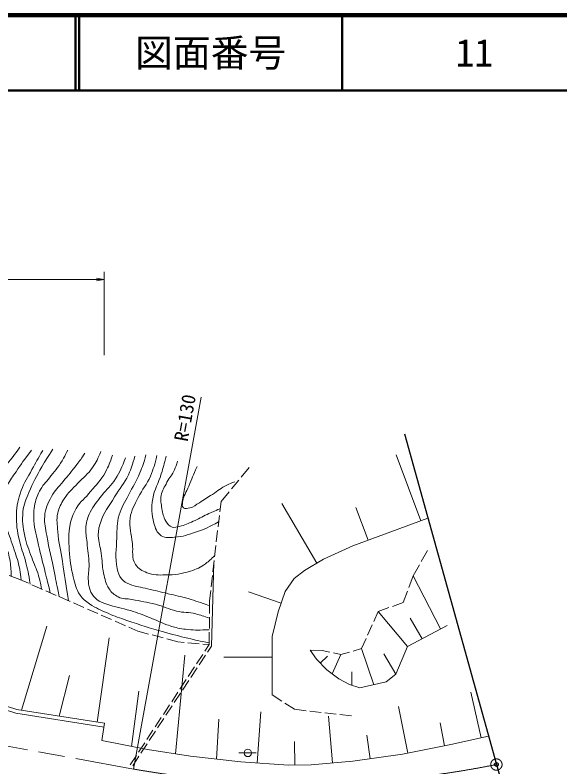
# Model space of a CAD drawing. Units: millimetres, scale not verified. Extents: x 40000 to 680000, y 20000 to 380000.
# Drawn here: x 500746 to 572820, y 280472 to 380000 of the extents above; entities that cross this region are included whole.
import ezdxf
from ezdxf.enums import TextEntityAlignment as Align

# ---------------------------------------------------------------- set-up
doc = ezdxf.new("R2010")
doc.units = ezdxf.units.MM
doc.header["$LTSCALE"] = 1000
doc.header["$PDMODE"] = 32
doc.header["$PDSIZE"] = 500
doc.linetypes.add('CHAIN', pattern=[18.5, 12, -1.5, 3.5, -1.5])
for name, color, linetype, lineweight in [('M-BMK', 2, 'CHAIN', 13), ('M-BMK-OTRS', 5, 'Continuous', 25), ('M-STR-HTXT', 7, 'Continuous', 13), ('M-TTL', 2, 'Continuous', 140), ('M-TTL-LINE', 7, 'Continuous', 50), ('M-WORK', 1, 'Continuous', 13)]:
    doc.layers.add(name, color=color, linetype=linetype, lineweight=lineweight)
doc.layers.add('M-OTRS', color=6, linetype='Continuous')
doc.layers.add('M-TTL-TXT', color=7, linetype='Continuous')
doc.styles.add('ＭＳ ゴシック', font='')
doc.styles.get('ＭＳ ゴシック').set_extended_font_data('MS Gothic')

# ---------------------------------------------------------------- blocks, each defined once
blk = doc.blocks.new('open_arrow')
at = {"color": 0, "linetype": 'Continuous', "lineweight": -2}
blk.add_lwpolyline([(7.5, 1.25), (0, 0), (7.5, -1.25)], dxfattribs=at)

msp = doc.modelspace()

# ---------------------------------------------------------------- linework, layer by layer
at = {"layer": 'M-BMK'}
msp.add_line((454181, 291519), (516401, 280196), dxfattribs=at)
msp.add_circle((564415, 280793), 750, dxfattribs=at)
msp.add_arc((538820, 408248), 130000, 260.0697, 281.35474, dxfattribs=at)
at = {"layer": 'M-BMK-OTRS'}
for p, q in [((552243, 324562), (564415, 280793)), ((564415, 280793), (576586, 237024))]:
    msp.add_line(p, q, dxfattribs=at)
at = {"layer": 'M-OTRS'}
msp.add_point((564415, 280793), dxfattribs=at)
at = {"layer": 'M-STR-HTXT'}
for p, q in [((512514, 335000), (512514, 346000)), ((401640, 345000), (512514, 345000)), ((525362, 329433), (516401, 280196))]:
    msp.add_line(p, q, dxfattribs=at)
at = {"layer": 'M-TTL'}
msp.add_line((680000, 380000), (40000, 380000), dxfattribs=at)
at = {"layer": 'M-TTL-LINE'}
for p, q in [((508747, 380000), (508747, 370000)), ((509247, 380000), (509247, 370000)), ((543997, 380000), (543997, 370000)), ((40000, 370000), (680000, 370000))]:
    msp.add_line(p, q, dxfattribs=at)
at = {"layer": 'M-WORK'}
for p, q in [((554407, 313063), (551174, 321771)), ((530652, 318833), (531721, 320125)), ((529376, 317292), (530333, 318448)), ((527988, 315615), (529058, 316907)), ((527830, 314244), (527988, 315615)), ((540664, 307453), (536030, 315353)), ((547440, 310477), (545824, 314831)), ((527600, 312258), (527772, 313748)), ((550458, 311610), (555344, 313411)), ((527370, 310271), (527542, 311761)), ((545434, 309733), (550458, 311610)), ((527140, 308284), (527313, 309774)), ((541556, 307977), (545434, 309733)), ((555312, 309145), (554480, 307672)), ((526726, 296474), (527056, 307553)), ((526910, 306297), (527083, 307787)), ((539020, 306489), (541556, 307977)), ((554234, 307237), (553402, 305764)), ((501364, 305296), (499959, 305816)), ((526681, 304311), (526853, 305801)), ((537679, 305416), (539020, 306489)), ((553402, 305764), (552820, 304229)), ((557028, 298742), (553402, 305764)), ((502529, 304785), (501364, 305296)), ((504361, 303983), (502987, 304585)), ((536484, 303685), (537679, 305416)), ((506192, 303180), (504818, 303782)), ((526465, 302443), (526623, 303814)), ((535962, 302173), (531634, 303668)), ((535557, 301002), (536484, 303685)), ((552643, 303762), (552061, 302228)), ((508024, 302377), (506650, 302979)), ((509856, 301575), (508482, 302177)), ((526456, 300805), (526465, 302443)), ((552061, 302228), (550662, 301727)), ((511688, 300772), (510314, 301374)), ((534753, 297759), (535557, 301002)), ((548793, 301057), (548197, 299734)), ((550192, 301558), (548793, 301057)), ((552674, 296424), (548793, 301057)), ((513520, 299969), (512146, 300571)), ((515352, 299167), (513978, 299769)), ((526445, 298805), (526453, 300305)), ((554581, 297440), (553012, 300158)), ((501583, 287989), (504930, 299109)), ((516975, 298456), (515810, 298966)), ((547992, 299278), (547376, 297910)), ((552674, 296424), (557910, 299212)), ((518415, 298071), (516975, 298456)), ((520347, 297556), (518898, 297942)), ((526433, 296666), (526442, 298305)), ((534777, 290028), (534753, 297759)), ((511605, 286407), (513195, 297563)), ((522271, 297042), (520830, 297427)), ((523107, 296967), (522271, 297042)), ((525099, 296787), (523605, 296922)), ((526433, 296666), (525597, 296742)), ((525859, 295793), (526433, 296666)), ((547170, 297454), (546574, 296131)), ((526195, 295667), (526726, 296474)), ((541380, 295887), (539770, 295936)), ((539770, 295936), (540627, 294732)), ((542367, 295672), (541380, 295887)), ((544968, 295672), (543843, 295351)), ((546574, 296131), (545449, 295809)), ((548192, 291347), (546574, 296131)), ((551101, 292761), (552674, 296424)), ((521977, 282215), (523208, 295278)), ((524760, 294122), (525584, 295375)), ((525097, 293996), (525921, 295249)), ((534761, 295013), (528380, 294992)), ((540627, 294732), (541981, 293318)), ((541117, 294221), (542086, 295149)), ((542704, 292785), (543843, 295351)), ((543843, 295351), (542855, 295566)), ((551101, 292761), (549518, 295454)), ((523662, 292451), (524486, 293704)), ((523998, 292325), (524822, 293578)), ((541981, 293318), (543574, 292143)), ((545298, 291299), (545306, 293042)), ((549846, 291725), (551101, 292761)), ((506594, 287198), (507954, 292590)), ((522563, 290779), (523387, 292033)), ((522899, 290654), (523723, 291907)), ((543574, 292143), (544988, 291407)), ((546362, 290929), (549846, 291725)), ((544988, 291407), (546362, 290929)), ((516159, 283190), (517138, 290510)), ((521464, 289108), (522288, 290362)), ((521800, 288983), (522624, 290236)), ((536031, 289202), (534777, 290028)), ((562391, 284343), (561023, 290375)), ((496533, 288963), (500870, 287595)), ((496632, 289456), (500984, 288083)), ((520365, 287437), (521189, 288691)), ((537703, 288102), (536449, 288928)), ((500984, 288083), (512592, 286251)), ((520702, 287312), (521526, 288565)), ((532787, 281006), (533269, 287790)), ((539236, 287923), (537703, 288102)), ((541223, 287692), (539733, 287865)), ((552709, 282304), (551479, 288469)), ((500870, 287595), (512514, 285757)), ((519267, 285766), (520091, 287019)), ((519603, 285640), (520427, 286894)), ((527372, 281525), (527689, 286791)), ((543209, 287460), (541719, 287634)), ((542739, 281006), (542221, 287217)), ((545239, 287224), (543706, 287402)), ((512592, 286251), (512232, 283971)), ((557561, 283271), (556956, 286304)), ((518168, 284095), (518992, 285348)), ((518504, 283969), (519328, 285223)), ((547736, 281558), (547294, 284670)), ((512232, 283971), (518256, 282773)), ((517069, 282424), (517893, 283677)), ((537763, 280729), (537701, 283845)), ((558408, 283440), (563366, 284564)), ((517405, 282298), (518229, 283551)), ((518256, 282773), (523961, 281907)), ((552016, 282166), (558408, 283440)), ((515970, 280753), (516794, 282006)), ((516307, 280627), (517131, 281880)), ((523961, 281907), (530621, 281160)), ((531535, 282335), (530365, 282343)), ((531535, 282335), (532641, 282327)), ((545425, 281230), (552016, 282166)), ((530621, 281160), (536923, 280712)), ((536923, 280712), (539930, 280772)), ((539930, 280772), (545425, 281230))]:
    msp.add_line(p, q, dxfattribs=at)
msp.add_circle((531535, 282335), 500, dxfattribs=at)
for points, knots in [([(501373, 322783), (500611, 321714), (500400, 321400), (499701, 320574), (499170, 319948), (498750, 319698), (498287, 319020), (497871, 318411), (497586, 318053), (497451, 317328), (497277, 316393), (497391, 315824), (497610, 314899), (497820, 314010), (498102, 313562), (498426, 312708), (498826, 311656), (499102, 311086), (499462, 310020), (499728, 309232), (499885, 308787), (500039, 307969), (500203, 307100), (500208, 306756), (500238, 305713)], [0, 0, 0, 0, 1, 1, 1, 2, 2, 2, 3, 3, 3, 4, 4, 4, 5, 5, 5, 6, 6, 6, 7, 7, 7, 8, 8, 8, 8]), ([(504250, 304031), (504095, 304875), (504036, 305129), (503842, 305819), (503572, 306778), (503272, 307266), (502946, 308208), (502567, 309305), (502255, 309897), (502030, 311036), (501786, 312275), (501678, 313003), (501791, 314261), (501885, 315300), (502208, 315839), (502588, 316810), (503127, 318190), (503562, 318910), (504300, 320195), (504838, 321131), (505034, 321449), (505754, 322545)], [0, 0, 0, 0, 1, 1, 1, 2, 2, 2, 3, 3, 3, 4, 4, 4, 5, 5, 5, 6, 6, 6, 7, 7, 7, 7]), ([(501561, 305209), (501503, 305869), (501469, 306070), (501373, 306615), (501191, 307658), (500946, 308211), (500637, 309224), (500282, 310386), (499953, 310996), (499641, 312171), (499338, 313312), (499001, 313959), (499064, 315137), (499120, 316198), (499354, 316784), (499760, 317766), (500076, 318527), (500425, 318867), (500876, 319558), (501618, 320697), (501908, 321056), (502907, 322385)], [0, 0, 0, 0, 1, 1, 1, 2, 2, 2, 3, 3, 3, 4, 4, 4, 5, 5, 5, 6, 6, 6, 7, 7, 7, 7]), ([(504400, 322365), (503704, 321155), (503521, 320834), (502986, 319837), (502413, 318767), (501978, 318213), (501572, 317069), (501148, 315873), (500982, 315151), (500935, 313883), (500886, 312538), (501040, 311776), (501314, 310458), (501540, 309369), (501853, 308808), (502130, 307730), (502432, 306552), (502503, 306137), (502765, 304682)], [0, 0, 0, 0, 1, 1, 1, 2, 2, 2, 3, 3, 3, 4, 4, 4, 5, 5, 5, 6, 6, 6, 6]), ([(507710, 322424), (507484, 321906), (507395, 321752), (507166, 321335), (506623, 320345), (506151, 319894), (505480, 318986), (504960, 318281), (504548, 317967), (504113, 317207), (503713, 316507), (503549, 316068), (503370, 315282), (503177, 314439), (503199, 313935), (503250, 313072), (503327, 311784), (503596, 311088), (503867, 309826), (504174, 308403), (504399, 307617), (504744, 306202), (504998, 305157), (505078, 304830), (505398, 303528)], [0, 0, 0, 0, 1, 1, 1, 2, 2, 2, 3, 3, 3, 4, 4, 4, 5, 5, 5, 6, 6, 6, 7, 7, 7, 8, 8, 8, 8]), ([(506574, 303013), (506279, 304545), (506203, 304933), (505958, 306163), (505574, 308094), (505262, 309158), (504943, 311101), (504780, 312089), (504595, 312650), (504664, 313649), (504738, 314727), (505079, 315301), (505580, 316258), (506033, 317123), (506491, 317479), (507093, 318249), (507791, 319141), (508250, 319588), (508925, 320499), (509350, 321073), (509492, 321269), (509980, 321992)], [0, 0, 0, 0, 1, 1, 1, 2, 2, 2, 3, 3, 3, 4, 4, 4, 5, 5, 5, 6, 6, 6, 7, 7, 7, 7]), ([(507800, 302476), (507422, 305010), (507328, 305649), (507016, 307681), (506778, 309229), (506503, 310080), (506399, 311643), (506335, 312590), (506192, 313146), (506399, 314072), (506574, 314861), (506803, 315281), (507235, 315964), (507807, 316867), (508328, 317224), (509047, 318015), (509798, 318842), (510370, 319182), (510998, 320106), (511526, 320882), (511695, 321238), (512113, 322236)], [0, 0, 0, 0, 1, 1, 1, 2, 2, 2, 3, 3, 3, 4, 4, 4, 5, 5, 5, 6, 6, 6, 7, 7, 7, 7]), ([(513627, 321738), (513288, 320691), (513142, 320326), (512691, 319488), (512094, 318379), (511528, 317902), (510739, 316920), (510024, 316029), (509416, 315680), (508848, 314690), (508404, 313917), (508201, 313434), (508031, 312559), (507781, 311268), (507838, 310507), (507912, 309194), (507990, 307796), (508114, 307009), (508450, 305650), (508692, 304668), (508776, 304056), (509346, 303221), (509721, 302670), (510047, 302437), (510600, 302066), (511493, 301467), (512060, 301231), (513049, 300811), (513999, 300409), (514542, 300209), (515518, 299875), (517408, 299229), (518475, 298887), (520396, 298342), (521649, 297988), (522356, 297806), (523622, 297506), (524717, 297247), (525076, 297170), (526435, 296889)], [0, 0, 0, 0, 1, 1, 1, 2, 2, 2, 3, 3, 3, 4, 4, 4, 5, 5, 5, 6, 6, 6, 7, 7, 7, 8, 8, 8, 9, 9, 9, 10, 10, 10, 11, 11, 11, 12, 12, 12, 13, 13, 13, 13]), ([(516598, 321598), (516281, 320455), (516150, 320074), (515732, 319149), (515178, 317922), (514586, 317387), (513910, 316222), (513142, 314899), (512489, 314246), (512029, 312787), (511823, 312134), (511740, 311739), (511760, 311055), (511786, 310152), (512015, 309669), (512143, 308775), (512292, 307736), (512229, 307130), (512462, 306107), (512650, 305279), (512711, 304764), (513179, 304056), (513528, 303527), (513829, 303269), (514393, 302981), (515027, 302657), (515486, 302779), (516185, 302642), (517416, 302401), (518116, 302316), (519331, 302005), (520432, 301724), (520995, 301380), (522099, 301109), (523076, 300869), (523672, 300978), (524648, 300731), (525365, 300549), (525630, 300464), (526452, 300153)], [0, 0, 0, 0, 1, 1, 1, 2, 2, 2, 3, 3, 3, 4, 4, 4, 5, 5, 5, 6, 6, 6, 7, 7, 7, 8, 8, 8, 9, 9, 9, 10, 10, 10, 11, 11, 11, 12, 12, 12, 13, 13, 13, 13]), ([(518062, 321777), (517738, 320647), (517624, 320301), (517255, 319388), (516775, 318198), (516329, 317613), (515762, 316461), (515260, 315440), (514823, 314926), (514508, 313833), (514179, 312695), (514245, 312000), (514209, 310816), (514161, 309218), (513927, 308286), (514269, 306724), (514391, 306168), (514483, 305827), (514836, 305380), (515143, 304992), (515430, 304867), (515882, 304663), (516759, 304269), (517337, 304295), (518271, 304066), (519343, 303803), (519947, 303671), (521019, 303409), (522047, 303158), (522631, 303047), (523647, 302752), (524762, 302428), (525137, 302285), (526461, 301796)], [0, 0, 0, 0, 1, 1, 1, 2, 2, 2, 3, 3, 3, 4, 4, 4, 5, 5, 5, 6, 6, 6, 7, 7, 7, 8, 8, 8, 9, 9, 9, 10, 10, 10, 11, 11, 11, 11]), ([(519495, 321718), (519203, 320441), (519090, 320006), (518659, 318970), (518170, 317793), (517590, 317285), (517046, 316132), (516559, 315100), (516111, 314548), (515971, 313414), (515811, 312113), (516118, 311372), (516270, 310069), (516398, 308968), (516097, 308200), (516688, 307262), (517071, 306654), (517509, 306442), (518181, 306187), (519093, 305840), (519685, 305869), (520660, 305888), (521959, 305914), (522707, 306006), (523946, 306396), (524777, 306657), (525242, 306868), (525947, 307381), (526464, 307758), (526662, 307941), (527163, 308480)], [0, 0, 0, 0, 1, 1, 1, 2, 2, 2, 3, 3, 3, 4, 4, 4, 5, 5, 5, 6, 6, 6, 7, 7, 7, 8, 8, 8, 9, 9, 9, 10, 10, 10, 10]), ([(520720, 321628), (520446, 320496), (520361, 320184), (520093, 319268), (519708, 317955), (519159, 317307), (518958, 315953), (518774, 314717), (518770, 313961), (519107, 312757), (519312, 312027), (519456, 311497), (520093, 311085), (520665, 310714), (521145, 310833), (521825, 310876), (523000, 310950), (523637, 311216), (524752, 311593), (525936, 311992), (526362, 312219), (527674, 312897)], [0, 0, 0, 0, 1, 1, 1, 2, 2, 2, 3, 3, 3, 4, 4, 4, 5, 5, 5, 6, 6, 6, 7, 7, 7, 7]), ([(526444, 298627), (525107, 298595), (524702, 298547), (523596, 298668), (523174, 298713), (522936, 298730), (522520, 298814), (521838, 298951), (521462, 299068), (520808, 299305), (519899, 299634), (519424, 299906), (518525, 300260), (517556, 300642), (517010, 300853), (516016, 301163), (514798, 301543), (514066, 301596), (512870, 302039), (512348, 302233), (512012, 302295), (511582, 302650), (511202, 302964), (510984, 303173), (510773, 303619), (510524, 304143), (510484, 304487), (510441, 305066), (510376, 305942), (510558, 306435), (510537, 307314), (510510, 308439), (510361, 309060), (510268, 310181), (510200, 310997), (510029, 311458), (510119, 312272), (510204, 313046), (510350, 313481), (510686, 314184), (511139, 315129), (511574, 315560), (512210, 316394), (512888, 317283), (513426, 317663), (514031, 318604), (514687, 319622), (514854, 320099), (515346, 321411)], [0, 0, 0, 0, 1, 1, 1, 2, 2, 2, 3, 3, 3, 4, 4, 4, 5, 5, 5, 6, 6, 6, 7, 7, 7, 8, 8, 8, 9, 9, 9, 10, 10, 10, 11, 11, 11, 12, 12, 12, 13, 13, 13, 14, 14, 14, 15, 15, 15, 16, 16, 16, 16]), ([(522223, 320951), (522076, 320411), (522012, 320235), (521825, 319796), (521533, 319107), (521183, 318817), (520843, 318150), (520505, 317488), (520205, 317142), (520073, 316411), (519952, 315742), (520067, 315343), (520179, 314672), (520290, 314007), (520351, 313605), (520697, 313026), (520926, 312642), (521095, 312369), (521520, 312230), (521876, 312113), (522111, 312225), (522476, 312309), (523225, 312482), (523612, 312700), (524321, 313000), (525055, 313311), (525428, 313569), (526153, 313902), (526819, 314209), (527043, 314304), (527876, 314649)], [0, 0, 0, 0, 1, 1, 1, 2, 2, 2, 3, 3, 3, 4, 4, 4, 5, 5, 5, 6, 6, 6, 7, 7, 7, 8, 8, 8, 9, 9, 9, 10, 10, 10, 10]), ([(524814, 320224), (524282, 318992), (524140, 318668), (523738, 317659), (523400, 316808), (522994, 316380), (522902, 315469), (522875, 315202), (522795, 314953), (523008, 314792), (523277, 314588), (523540, 314702), (523871, 314765), (524423, 314870), (524648, 315172), (525132, 315455), (525818, 315858), (526175, 316128), (526844, 316557), (527590, 317035), (527956, 317397), (528756, 317778), (529167, 317975), (529323, 318048), (529831, 318230)], [0, 0, 0, 0, 1, 1, 1, 2, 2, 2, 3, 3, 3, 4, 4, 4, 5, 5, 5, 6, 6, 6, 7, 7, 7, 8, 8, 8, 8])]:
    msp.add_open_spline(points, degree=3, knots=knots, dxfattribs=at)

# ---------------------------------------------------------------- block references
at = {"layer": 'M-STR-HTXT', "xscale": 133, "yscale": 133, "rotation": 180}
msp.add_blockref('open_arrow', (512514, 345000), dxfattribs=at)

# ---------------------------------------------------------------- texts
at = {"layer": 'M-STR-HTXT', "style": 'ＭＳ ゴシック'}
msp.add_text('R=130', height=1833, rotation=79.686, dxfattribs=at).set_placement((523225, 326689), align=Align.MIDDLE_CENTER)
at = {"layer": 'M-TTL-TXT', "style": 'ＭＳ ゴシック'}
for s, p in [('図面番号', (526622, 375000)), ('11', (561497, 375000))]:
    msp.add_text(s, height=3666, dxfattribs=at).set_placement(p, align=Align.MIDDLE_CENTER)

doc.saveas('drawing.dxf')
